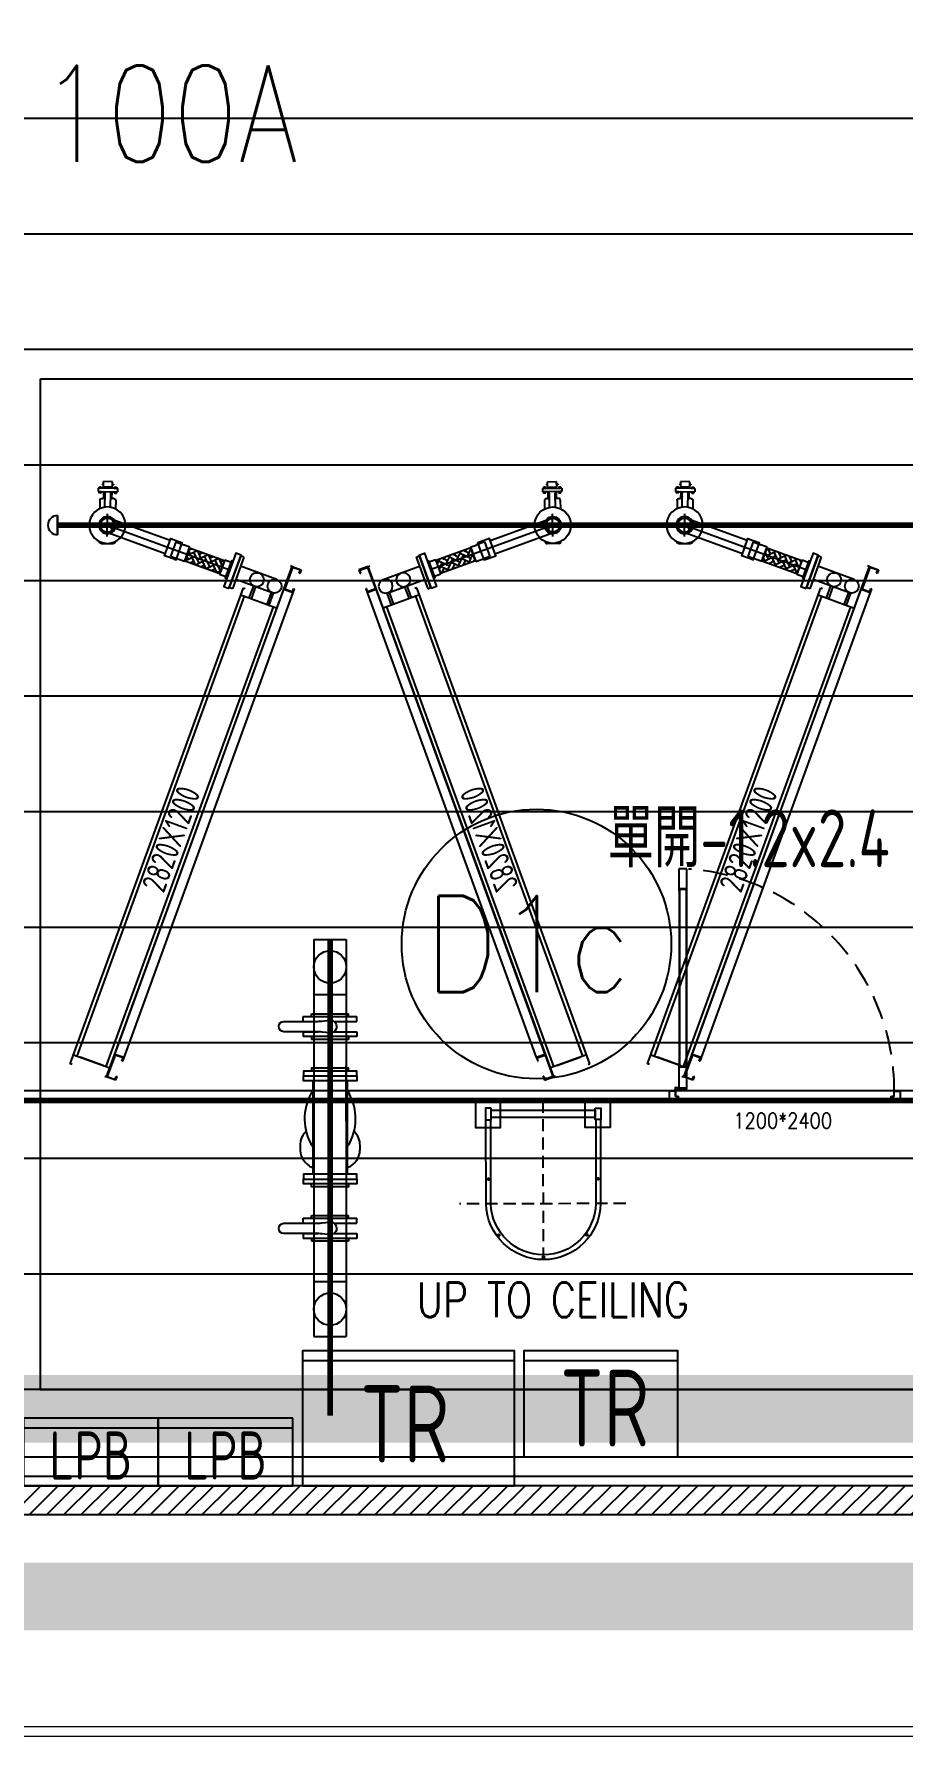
# Model space of a CAD drawing. Extents: x -18489 to 195597, y -1599 to 112111.
# Drawn here: x 20376 to 20827, y 1737 to 2624 of the extents above; entities that cross this region are included whole.
import ezdxf
from ezdxf.enums import TextEntityAlignment as Align

# ---------------------------------------------------------------- set-up
doc = ezdxf.new("R2010")
doc.units = 0
doc.header["$LTSCALE"] = 100
for name, pattern in [('188K-SM-03-F10-ARCH-PA-Y2257103$0$18P6-SM-03-C40-ARCH-PA-Y2211058$0$DASHED', [19.05, 12.7, -6.35]), ('188K-SM-03-F10-ARCH-PA-Y2257103$0$AP5A-SM-03-F20-ARCH-PA-Y2230801+Y2230803$0$ALL-PA-TXT-Y2221201$0$DASHED', [19.05, 12.7, -6.35]), ('188K-SM-07-F10-MECH-CR PIPE-Y2257103$0$XFM1Q20-200k$0$CENTER', [2, 1.25, -0.25, 0.25, -0.25])]:
    doc.linetypes.add(name, pattern=pattern)
for name, color, linetype in [('188K-SM-03-F10-ARCH-PA-Y2257103$0$K-0-Door-TXT', 53, 'Continuous'), ('188K-SM-03-F10-ARCH-PA-Y2257103$0$K-0-TXT-高度', 53, 'Continuous'), ('188K-SM-03-F10-ARCH-PA-Y2257103$0$K-AREA', 53, 'Continuous'), ('188K-SM-03-F10-ARCH-PA-Y2257103$0$K-Door', 53, 'Continuous'), ('188K-SM-03-F10-ARCH-PA-Y2257103$0$K-P-LAD-420', 53, 'Continuous'), ('188K-SM-03-F10-ARCH-PA-Y2257103$0$K-P1S-4.2-單抗', 53, 'Continuous'), ('188K-SM-03-F10-ARCH-PA-Y2257103$0$K-TXT', 53, 'Continuous'), ('188K-SM-03-F10-ARCH-PA-Y2257103$0$K-岩棉 2hr 7.5-非抗', 53, 'Continuous'), ('188K-SM-03-F10-ELEC-EQ-Y2257103$0$X-F-L30-E-PPB-EQ-200K$0$E-LAY-EQPM', 150, 'Continuous'), ('188K-SM-03-F10-ELEC-EQ-Y2257103$0$X-F-L30-E-PPB-EQ-200K$0$E-LAY-TXT', 3, 'Continuous'), ('188K-SM-03-F10-ELEC-EQ-Y2257103$0$X-F-L30-E-PPB-EQ-200K$0$E-XTR-PNL', 150, 'Continuous'), ('188K-SM-07-F10-MECH-CR PIPE-Y2257103$0$00_AC_CHS_12℃', 4, 'Continuous'), ('188K-SM-07-F10-MECH-CR PIPE-Y2257103$0$00_AC_CHS_20℃', 3, 'Continuous'), ('188K-SM-07-F10-MECH-CR PIPE-Y2257103$0$00_DCC', 7, 'Continuous'), ('188K-SM-07-F10-MECH-CR PIPE-Y2257103$0$00_閥站分組', 1, 'Continuous'), ('188K-SM-07-F10-MECH-CR PIPE-Y2257103$0$XFM1Q20-200k$0$U-PCW-V', 2, 'Continuous'), ('X-S-FAB-L10$0$0-DIM-TXT', 8, 'Continuous'), ('X-S-FAB-L10$0$HR', 8, 'Continuous'), ('X-S-FAB-L10$0$PEN4', 8, 'Continuous'), ('X-S-FAB-L10$0$WALL_188K_IN', 8, 'Continuous')]:
    doc.layers.add(name, color=color, linetype=linetype)
doc.styles.add('188K-SM-03-F10-ARCH-PA-Y2257103$0$18P2-XFDP10$0$AA-TXT', font='simplex.shx', dxfattribs={"width": 0.8, "bigfont": 'chineset.shx'})
doc.styles.add('188K-SM-03-F10-ARCH-PA-Y2257103$0$AA-TXT', font='isocp.shx', dxfattribs={"width": 0.8, "bigfont": 'chineset.shx'})
doc.styles.add('188K-SM-03-F10-ARCH-PA-Y2257103$0$AP5A-SM-03-F20-ARCH-PA-Y2230801+Y2230803$0$ALL-PA-TXT-Y2221201$0$Standard', font='txt.shx', dxfattribs={"bigfont": 'chineset.shx'})
doc.styles.add('188K-SM-03-F10-ARCH-PA-Y2257103$0$Standard', font='txt.shx', dxfattribs={"bigfont": 'chineset.shx'})
doc.styles.add('188K-SM-03-F10-ELEC-EQ-Y2257103$0$X-F-L30-E-PPB-EQ-200K$0$aa-txt', font='isocp.shx', dxfattribs={"width": 0.8, "bigfont": 'china.shx'})
doc.styles.add('188K-SM-07-F10-MECH-CR PIPE-Y2257103$0$XFM1Q20-200k$0$12P7-XCM2P10$0$AA-TXT', font='simplex.shx', dxfattribs={"bigfont": 'china.shx'})
doc.styles.add('188K-SM-07-F10-MECH-CR PIPE-Y2257103$0$XFM1Q20-200k$0$aa-txt', font='isocp.shx', dxfattribs={"bigfont": 'chineset.shx'})
doc.styles.add('X-S-FAB-L10$0$CHINA', font='simplex.shx', dxfattribs={"width": 0.75, "bigfont": 'chineset.shx'})
doc.styles.add('X-S-FAB-L10$0$Standard', font='', dxfattribs={"width": 0.8})
doc.styles.add('X-S-FAB-L10$0$TG_NOTE_TEXT', font='simplex.shx', dxfattribs={"width": 0.75, "bigfont": 'chineset.shx'})
doc.styles.get('X-S-FAB-L10$0$Standard').set_extended_font_data('Microsoft JhengHei')

# ---------------------------------------------------------------- blocks, each defined once
blk = doc.blocks.new('X-S-FAB-L10')
at = {"layer": 'X-S-FAB-L10$0$PEN4'}
h = blk.add_hatch(dxfattribs=at)
h.set_pattern_fill('LINE', color=256, scale=480)
h.set_pattern_definition([(0, (0, 0), (0, 60), [])])
h.paths.add_polyline_path([(16745, -35), (15995, -35), (15995, 35), (15925, 35), (15925, -35), (15155, -35), (15155, 35), (15085, 35), (15085, -35), (15155, -35), (15155, -250), (13920, -250), (19914.055, 6000), (21180, 7320), (21180, 5520), (23465, 5520), (23485, 3587.5), (24315, 3587.5), (24315, 1870), (17075, 1870), (17075, 2060), (16745, 2060), (16745, -21.034)])
at = {"layer": 'X-S-FAB-L10$0$WALL_188K_IN'}
h = blk.add_hatch(dxfattribs=at)
h.set_pattern_fill('LINE', color=256, scale=2, angle=45)
h.set_pattern_definition([(45, (24216.6165, 1855), (-4.490128, 4.490128), [])])
h.paths.add_polyline_path([(17075, 1855), (24315, 1855), (24315, 1870), (17075, 1870)])
at = {"layer": 'DefPoints'}
blk.add_lwpolyline([(16745, -35), (15995, -35), (15995, 35), (15925, 35), (15925, -35), (15155, -35), (15155, 35), (15085, 35), (15085, -35), (15155, -35), (15155, -250), (13920, -250), (19914.055, 6000), (21180, 7320), (21180, 5520), (23465, 5520), (23485, 3587.5), (24315, 3587.5), (24315, 1870), (17075, 1870), (17075, 2060), (16745, 2060), (16745, -21.034)], close=True, dxfattribs=at)
at = {"layer": 'X-S-FAB-L10$0$HR', "lineweight": 0}
for p, q in [((17215, 1745), (20975, 1745)), ((17220, 1740), (20975, 1740))]:
    blk.add_line(p, q, dxfattribs=at)
at = {"layer": 'X-S-FAB-L10$0$WALL_188K_IN'}
blk.add_lwpolyline([(17075, 1855), (24315, 1855), (24315, 1870), (17075, 1870)], close=True, dxfattribs=at)
at = {"style": 'X-S-FAB-L10$0$TG_NOTE_TEXT', "width": 0.5, "flags": 1}
for p in [(7463.301, 9020), (18268.251, 8649), (11197.77, 4800.167), (16485.801, 4800.167), (25420.27, 2635), (13360, 320.001, 0), (7463.301, -33.333)]:
    blk.add_attdef('WH', text='', height=20, dxfattribs=at).set_placement(p, align=Align.BOTTOM_LEFT)
at = {"width": 0.5}
for style, p in [('X-S-FAB-L10$0$TG_NOTE_TEXT', (7585, 9020)), ('X-S-FAB-L10$0$TG_NOTE_TEXT', (18389.95, 8649)), ('X-S-FAB-L10$0$TG_NOTE_TEXT', (11117.5, 4813.5)), ('X-S-FAB-L10$0$TG_NOTE_TEXT', (16607.5, 4813.5)), ('X-S-FAB-L10$0$TG_NOTE_TEXT', (25350, 2635)), ('X-S-FAB-L10$0$Standard', (13129.375, 325.001, 0)), ('X-S-FAB-L10$0$TG_NOTE_TEXT', (7585, -20))]:
    blk.add_attdef('DESC', text='', height=10, dxfattribs=dict(at, style=style)).set_placement(p, align=Align.BOTTOM_LEFT)
for tag, style, p in [('TYPE', 'X-S-FAB-L10$0$TG_NOTE_TEXT', (7619.286, 9020)), ('NO', 'X-S-FAB-L10$0$TG_NOTE_TEXT', (7650.095, 9020)), ('TYPE', 'X-S-FAB-L10$0$TG_NOTE_TEXT', (18424.236, 8649)), ('NO', 'X-S-FAB-L10$0$TG_NOTE_TEXT', (18455.045, 8649)), ('NO', 'X-S-FAB-L10$0$TG_NOTE_TEXT', (11088.595, 4813.5)), ('TYPE', 'X-S-FAB-L10$0$TG_NOTE_TEXT', (11151.786, 4813.5)), ('TYPE', 'X-S-FAB-L10$0$TG_NOTE_TEXT', (16641.786, 4813.5)), ('NO', 'X-S-FAB-L10$0$TG_NOTE_TEXT', (16672.595, 4813.5)), ('NO', 'X-S-FAB-L10$0$TG_NOTE_TEXT', (25313, 2635)), ('TYPE', 'X-S-FAB-L10$0$TG_NOTE_TEXT', (25350, 2635)), ('NO', 'X-S-FAB-L10$0$Standard', (13100, 320.001, 0)), ('TYPE', 'X-S-FAB-L10$0$Standard', (13129.375, 320.001, 0)), ('TYPE', 'X-S-FAB-L10$0$TG_NOTE_TEXT', (7619.286, -20)), ('NO', 'X-S-FAB-L10$0$TG_NOTE_TEXT', (7650.095, -20))]:
    blk.add_attdef(tag, text='', height=10, dxfattribs=dict(at, style=style)).set_placement(p, align=Align.BOTTOM_RIGHT)
at = {"style": 'X-S-FAB-L10$0$TG_NOTE_TEXT', "width": 0.5, "flags": 1}
for rotation, p in [(180, (43, 7480)), (180, (943, 7480)), (90, (24310, 3717.77)), (270, (17080, 1711.699))]:
    blk.add_attdef('WH', text='', height=20, rotation=rotation, dxfattribs=at).set_placement(p, align=Align.BOTTOM_LEFT)
at = {"width": 0.5}
for rotation, style, p in [(180, 'X-S-FAB-L10$0$Standard', (317.625, 7480)), (180, 'X-S-FAB-L10$0$Standard', (1217.625, 7480)), (90, 'X-S-FAB-L10$0$TG_NOTE_TEXT', (24310, 3647.5)), (270, 'X-S-FAB-L10$0$TG_NOTE_TEXT', (17080, 1605))]:
    blk.add_attdef('DESC', text='', height=10, rotation=rotation, dxfattribs=dict(at, style=style)).set_placement(p, align=Align.BOTTOM_LEFT)
for tag, rotation, style, p in [('TYPE', 180, 'X-S-FAB-L10$0$Standard', (317.625, 7480)), ('NO', 180, 'X-S-FAB-L10$0$Standard', (347, 7480)), ('TYPE', 180, 'X-S-FAB-L10$0$Standard', (1217.625, 7480)), ('NO', 180, 'X-S-FAB-L10$0$Standard', (1247, 7480)), ('TYPE', 90, 'X-S-FAB-L10$0$TG_NOTE_TEXT', (24310, 3647.5)), ('NO', 90, 'X-S-FAB-L10$0$TG_NOTE_TEXT', (24310, 3610.5)), ('TYPE', 270, 'X-S-FAB-L10$0$TG_NOTE_TEXT', (17080, 1605)), ('NO', 270, 'X-S-FAB-L10$0$TG_NOTE_TEXT', (17080, 1573))]:
    blk.add_attdef(tag, text='', height=10, rotation=rotation, dxfattribs=dict(at, style=style)).set_placement(p, align=Align.BOTTOM_RIGHT)
at = {"layer": 'X-S-FAB-L10$0$0-DIM-TXT', "style": 'X-S-FAB-L10$0$CHINA', "width": 0.75}
for p in [(667.414, 7855.1, -2689.4), (22627.353, 6728.814), (25644.722, 6728.814), (24778.787, 5569.051), (1118.252, 4980), (417.801, 4594.623), (23874.84, 4355), (22927.43, 4330.122), (23749.869, 3901.367), (417.801, 3765.236), (1118.252, 3730), (417.801, 3115.79), (536.882, 2227.832), (16908.994, 1782.652), (888.445, 880.466), (16977.43, 750), (18878.841, 750), (25641.221, 553.233), (21364.03, 526.894)]:
    blk.add_attdef('HIG', text='', height=80, dxfattribs=at).set_placement(p, align=Align.MIDDLE_LEFT)
blk = doc.blocks.new('188K-SM-03-F10-ELEC-EQ-Y2257103')
at = {"layer": '188K-SM-03-F10-ELEC-EQ-Y2257103$0$X-F-L30-E-PPB-EQ-200K$0$E-LAY-EQPM'}
blk.add_line((20160, 1900), (20510, 1900), dxfattribs=at)
for points in [[(20440, 1905), (20370, 1905), (20370, 1870), (20440, 1870)], [(20510, 1905), (20440, 1905), (20440, 1870), (20510, 1870)]]:
    blk.add_lwpolyline(points, close=True, dxfattribs=at)
at = {"layer": '188K-SM-03-F10-ELEC-EQ-Y2257103$0$X-F-L30-E-PPB-EQ-200K$0$E-XTR-PNL'}
for p, q in [((20515, 1935), (20625, 1935)), ((20630, 1935), (20710, 1935))]:
    blk.add_line(p, q, dxfattribs=at)
for points in [[(20515, 1870), (20625, 1870), (20625, 1940), (20515, 1940)], [(20630, 1885), (20710, 1885), (20710, 1940), (20630, 1940)]]:
    blk.add_lwpolyline(points, close=True, dxfattribs=at)
at = {"layer": '188K-SM-03-F10-ELEC-EQ-Y2257103$0$X-F-L30-E-PPB-EQ-200K$0$E-LAY-TXT', "style": '188K-SM-03-F10-ELEC-EQ-Y2257103$0$X-F-L30-E-PPB-EQ-200K$0$aa-txt', "width": 0.8}
for p in [(20405, 1885.67), (20475, 1885.67)]:
    blk.add_text('LPB', height=25, dxfattribs=at).set_placement(p, align=Align.MIDDLE_CENTER)
at = {"layer": '188K-SM-03-F10-ELEC-EQ-Y2257103$0$X-F-L30-E-PPB-EQ-200K$0$E-XTR-PNL', "style": '188K-SM-03-F10-ELEC-EQ-Y2257103$0$X-F-L30-E-PPB-EQ-200K$0$aa-txt', "width": 0.8}
for p in [(20671.94, 1910.34), (20568.06, 1902.08)]:
    blk.add_text('TR', height=40, dxfattribs=at).set_placement(p, align=Align.MIDDLE_CENTER)
blk = doc.blocks.new('188K-SM-07-F10-MECH-CR PIPE-Y2257103$0$XFM1P20-200k$0$005')
at = {"layer": '188K-SM-07-F10-MECH-CR PIPE-Y2257103$0$00_DCC'}
h = blk.add_hatch(dxfattribs=at)
h.set_pattern_fill('AR-HBONE', color=60, scale=0.430893, angle=360, style=0)
h.set_pattern_definition([(135, (-2258.2576, -4619.8331), (-8e-16, 2.4374981), [5.1707143, -1.7235714]), (45, (-2259.4764, -4618.6144), (-8e-16, 2.4374981), [5.1707143, -1.7235714])])
h.paths.add_polyline_path([(21.88125, -3.01625), (21.88125, 3.01625), (5.88125, 3.01625), (5.88125, -3.01625)])
edge = h.paths.add_edge_path(flags=17)
edge.add_line((21.88125, 3.01625), (21.88125, -3.01625))
at = {"layer": '188K-SM-07-F10-MECH-CR PIPE-Y2257103$0$00_DCC', "color": 60}
for p, q in [((5.88125, 3.31625), (3, 3.31625)), ((5.88125, 3.31625), (5.88125, -3.31625)), ((21.88125, 3.01625), (5.88125, 3.01625)), ((5.88125, 3.01625), (5.88125, -3.01625)), ((21.88125, 3.31625), (24.7625, 3.31625)), ((21.88125, 3.31625), (21.88125, -3.31625)), ((21.88125, 3.01625), (21.88125, -3.01625)), ((21.88125, -3.01625), (21.88125, 3.01625)), ((28.2625, 3.31625), (24.7625, 3.31625)), ((28.2625, 3.31625), (28.2625, -3.31625)), ((5.88125, -3.31625), (3, -3.31625)), ((21.88125, -3.01625), (5.88125, -3.01625)), ((21.88125, -3.31625), (28.2625, -3.31625)), ((28.2625, -3.31625), (25.38125, -3.31625))]:
    blk.add_line(p, q, dxfattribs=at)
for points in [[(0, -7.6), (0, 7.6), (2.38125, 7.6), (2.38125, -7.6), (0, -7.6)], [(2.38125, 3.8975), (3, 3.8975), (3, -3.8975), (2.38125, -3.8975)]]:
    blk.add_lwpolyline(points, dxfattribs=at)
blk = doc.blocks.new('188K-SM-07-F10-MECH-CR PIPE-Y2257103$0$DCC_配管')
at = {"layer": '188K-SM-07-F10-MECH-CR PIPE-Y2257103$0$00_DCC', "color": 60}
for p, q in [((-71.24, 26.73, 0), (-62.06, 19.48, 0)), ((-63.02, 27.7, 0), (-70.28, 18.51, 0)), ((-64.6, 32.32, 0), (-64.61, 32.32, 0)), ((-63.2, 32.48, 0), (-58.33, 28.64, 0)), ((-58.16, 27.23, 0), (-58.16, 27.23, 0)), ((-77.84, 15.55, 0), (-75.14, 18.98, 0)), ((-36.38, 8.77), (-67.65, 19.59, 0)), ((-66.65, 23.11, 0), (-3.17, 1.1)), ((-33.99, 15.66), (-65.45, 26.55, 0)), ((-80.7, 9.11, 0), (-82.52, 6.8, 0)), ((-82.43, 11.23, 0), (-81.37, 12.58, 0)), ((-74.54, 5, 0), (-82.43, 11.23, 0)), ((-82.36, 10.51, 0), (-82.1, 10.83, 0)), ((-81.66, 9.81, 0), (-82.32, 10.34, 0)), ((-82.14, 10.34, 0), (-81.89, 10.66, 0)), ((-81.7, 9.99, 0), (-81.45, 10.31, 0)), ((-81.48, 9.82, 0), (-81.23, 10.13, 0)), ((-81.37, 12.58, 0), (-73.47, 6.34, 0)), ((-80.65, 12.67, 0), (-80.9, 12.35, 0)), ((-77, 6.19, 0), (-80.7, 9.11, 0)), ((-80.43, 12.5, 0), (-80.68, 12.18, 0)), ((-79.81, 12.15, 0), (-80.47, 12.67, 0)), ((-79.99, 12.15, 0), (-80.24, 11.83, 0)), ((-79.77, 11.98, 0), (-80.02, 11.66, 0)), ((-76.96, 13.5, 0), (-79.06, 10.84, 0)), ((-73.6, 16.72, 0), (-78, 11.14, 0)), ((-77.68, 14.15, 0), (-77.2, 13.77, 0)), ((-73.6, 10.85, 0), (-75.7, 8.18, 0)), ((-71.25, 14.87, 0), (-75.63, 9.32, 0)), ((-72.8, 10.3, 0), (-73.28, 10.68, 0)), ((-71.4, 10.47, 0), (-68.69, 13.89, 0)), ((-78.82, 3.89, 0), (-82.52, 6.8, 0)), ((-82.19, 8.1, 0), (-81.89, 8.5, 0)), ((-81.76, 7.76, 0), (-82.19, 8.1, 0)), ((-81.45, 8.15, 0), (-81.89, 8.5, 0)), ((-79.35, 8.8, 0), (-79.72, 8.34, 0)), ((-77, 6.19, 0), (-78.82, 3.89, 0)), ((-78.07, 4.85, 0), (-77.63, 4.5, 0)), ((-77.61, 7.43, 0), (-77.98, 6.96, 0)), ((-77.76, 5.24, 0), (-77.32, 4.89, 0)), ((-77.63, 4.5, 0), (-77.32, 4.89, 0)), ((-76.13, 5.6, 0), (-75.88, 5.92, 0)), ((-76.09, 5.42, 0), (-75.43, 4.9, 0)), ((-75.91, 5.42, 0), (-75.66, 5.74, 0)), ((-75.47, 5.08, 0), (-75.22, 5.4, 0)), ((-75.25, 4.9, 0), (-75, 5.22, 0)), ((-74.43, 7.76, 0), (-74.68, 7.44, 0)), ((-74.54, 5, 0), (-73.47, 6.34, 0)), ((-74.21, 7.58, 0), (-74.46, 7.26, 0)), ((-74.25, 7.76, 0), (-73.59, 7.24, 0)), ((-73.77, 7.24, 0), (-74.02, 6.92, 0)), ((-73.55, 7.06, 0), (-73.8, 6.74, 0)), ((1.2, 3.45), (-1.2, -3.45))]:
    blk.add_line(p, q, dxfattribs=at)
at = {"layer": '188K-SM-07-F10-MECH-CR PIPE-Y2257103$0$00_DCC', "color": 60, "elevation": 0}
for points in [[(-27.62, 14.58), (-33.64, 16.67), (-36.73, 7.76), (-30.71, 5.67)], [(-28.33, 14.83), (-27.62, 14.58), (-30.71, 5.67), (-31.42, 5.91)]]:
    blk.add_lwpolyline(points, dxfattribs=at)
at = {"layer": '188K-SM-07-F10-MECH-CR PIPE-Y2257103$0$00_DCC', "color": 60}
for centre, radius in [((-66.65, 23.1, 0), 9.44), ((-66.65, 23.11, 0), 4.44), ((-66.65, 23.11, 0), 3.65)]:
    blk.add_circle(centre, radius, dxfattribs=at)
for centre, radius, start, end in [((-65.31, 24.87, 0), 2.22, 232.78899, 50.63033), ((-63.82, 31.7, 0), 1, 51.70966, 141.70966), ((-58.95, 27.85, 0), 1, 321.70966, 51.70966), ((-82.23, 10.45, 0), 0.143, 154.39004, 309.02928), ((-82.23, 10.89, 0), 0.143, 334.39004, 51.70966), ((-81.73, 10.39, 0), 0.406, 188.10684, 275.31248), ((-82.01, 10.72, 0), 0.143, 334.39004, 129.02928), ((-81.85, 10.25, 0), 0.406, 8.10684, 95.31248), ((-81.57, 9.93, 0), 0.143, 154.39004, 309.02928), ((-81.36, 10.2, 0), 0.143, 334.39004, 129.02928), ((-81.14, 10.02, 0), 0.143, 51.70966, 129.02928), ((-80.99, 12.46, 0), 0.143, 231.70966, 309.02928), ((-80.77, 12.29, 0), 0.143, 154.39004, 309.02928), ((-80.28, 12.23, 0), 0.406, 188.10684, 275.31248), ((-80.56, 12.56, 0), 0.143, 334.39004, 129.02928), ((-80.39, 12.09, 0), 0.406, 8.10684, 95.31248), ((-80.11, 11.77, 0), 0.143, 154.39004, 309.02928), ((-79.89, 11.59, 0), 0.143, 154.39004, 231.70966), ((-79.9, 12.04, 0), 0.143, 334.39004, 129.02928), ((-78.76, 11.79, 0), 1, 231.70966, 321.70966), ((-77.06, 14.93, 0), 1, 141.70966, 231.70966), ((-77.82, 12.98, 0), 1, 321.70966, 51.70966), ((-74.84, 8.7, 0), 1, 141.70966, 231.70966), ((-73.9, 9.89, 0), 1, 51.70966, 141.70966), ((-72.18, 11.09, 0), 1, 231.70966, 321.70966), ((-76, 5.54, 0), 0.143, 154.39004, 309.02928), ((-76.01, 5.98, 0), 0.143, 334.39004, 51.70966), ((-75.51, 5.48, 0), 0.406, 188.10684, 275.31248), ((-75.79, 5.8, 0), 0.143, 334.39004, 129.02928), ((-75.62, 5.34, 0), 0.406, 8.10684, 95.31248), ((-75.35, 5.01, 0), 0.143, 154.39004, 309.02928), ((-75.13, 5.28, 0), 0.143, 334.39004, 129.02928), ((-74.91, 5.11, 0), 0.143, 51.70966, 129.02928), ((-74.77, 7.55, 0), 0.143, 231.70966, 309.02928), ((-74.55, 7.38, 0), 0.143, 154.39004, 309.02928), ((-74.06, 7.32, 0), 0.406, 188.10684, 275.31248), ((-74.34, 7.65, 0), 0.143, 334.39004, 129.02928), ((-74.17, 7.18, 0), 0.406, 8.10684, 95.31248), ((-73.89, 6.86, 0), 0.143, 154.39004, 309.02928), ((-73.67, 6.68, 0), 0.143, 154.39004, 231.70966), ((-73.68, 7.12, 0), 0.143, 334.39004, 129.02928)]:
    blk.add_arc(centre, radius, start, end, dxfattribs=at)
at = {"layer": '188K-SM-07-F10-MECH-CR PIPE-Y2257103$0$00_DCC', "color": 60, "xscale": 1.210111893907765, "yscale": 1.210111893907765, "zscale": 1.210111893907765, "rotation": 160.8548292855056}
blk.add_blockref('188K-SM-07-F10-MECH-CR PIPE-Y2257103$0$XFM1P20-200k$0$005', (0, 0), dxfattribs=at)
blk = doc.blocks.new('188K-SM-07-F10-MECH-CR PIPE-Y2257103$0$DCC-1_2.82x1.2')
at = {"layer": '188K-SM-07-F10-MECH-CR PIPE-Y2257103$0$00_DCC', "color": 24}
for p, q in [((278.05, 32.11), (260.55, 32.11)), ((260.55, 30.31), (260.55, 32.11)), ((278.05, 30.31), (260.55, 30.31)), ((265.65, 10.21), (265.65, 30.31)), ((272.95, 10.21), (272.95, 30.31)), ((278.05, 30.31), (278.05, 32.11)), ((0, 25.01), (263, 25.11)), ((0, 24.01), (0, 25.01)), ((5, 25.01), (5, 5.01)), ((5, 25.01), (5, 5.01)), ((5, 23.01), (259, 23.11)), ((5, 8.61), (5, 21.41)), ((259, 25.11), (259, 5.11)), ((265.65, 20.61), (259, 20.61)), ((265.65, 19.41), (259, 19.41)), ((263, 25.11), (263, 24.11)), ((265.65, 10.81), (259, 10.81)), ((265.65, 9.61), (259, 9.61)), ((0, 6.01), (0, 5.01)), ((0, 5.01), (282, 5.11)), ((5, 7.01), (259, 7.11)), ((282, 5.11), (282, 6.11))]:
    blk.add_line(p, q, dxfattribs=at)
at = {"layer": '188K-SM-07-F10-MECH-CR PIPE-Y2257103$0$00_DCC'}
for p, q in [((0, 0), (0, 5)), ((0, 5), (12.5, 5)), ((2, 0), (0, 0)), ((12.18, 4.68), (0.32, 4.68)), ((0.32, 4.68), (0.32, 0.32)), ((0.32, 0.32), (2, 0.32)), ((2, 0.32), (2, 0)), ((10.5, 0), (10.5, 0.32)), ((10.5, 0.32), (12.18, 0.32)), ((12.5, 0), (10.5, 0)), ((12.18, 0.32), (12.18, 4.68)), ((12.5, 5), (12.5, 0)), ((12.5, -0.05), (12.5, 4.95)), ((269.5, 5.11), (269.5, 0.11)), ((269.5, 0.11), (269.5, 5.11)), ((269.5, 5.11), (282, 5.11)), ((271.5, 0.11), (269.5, 0.11)), ((281.68, 4.79), (269.82, 4.79)), ((269.82, 4.79), (269.82, 0.43)), ((269.82, 0.43), (271.5, 0.43)), ((271.5, 0.43), (271.5, 0.11)), ((280, 0.11), (280, 0.43)), ((280, 0.43), (281.68, 0.43)), ((282, 0.11), (280, 0.11)), ((281.68, 0.43), (281.68, 4.79)), ((282, 5.11), (282, 0.11))]:
    blk.add_line(p, q, dxfattribs=at)
at = {"layer": '188K-SM-07-F10-MECH-CR PIPE-Y2257103$0$00_DCC', "color": 3}
for p, q in [((12.5, 4.95), (269.5, 5.11)), ((269.5, 0.11), (12.5, -0.05))]:
    blk.add_line(p, q, dxfattribs=at)
at = {"layer": '188K-SM-07-F10-MECH-CR PIPE-Y2257103$0$00_DCC'}
blk.add_lwpolyline([(2, -0.16), (2, 0)], dxfattribs=at)
at = {"layer": '188K-SM-07-F10-MECH-CR PIPE-Y2257103$0$00_DCC', "color": 24}
for centre in [(269.3, 20.01), (269.3, 10.21)]:
    blk.add_circle(centre, 3.65, dxfattribs=at)
at = {"layer": '188K-SM-07-F10-MECH-CR PIPE-Y2257103$0$00_DCC', "xscale": -1, "rotation": 70.85482928510034}
blk.add_blockref('188K-SM-07-F10-MECH-CR PIPE-Y2257103$0$DCC_配管', (269.3, 32.11), dxfattribs=at)
at = {"layer": '188K-SM-07-F10-MECH-CR PIPE-Y2257103$0$00_DCC', "color": 24, "style": '188K-SM-07-F10-MECH-CR PIPE-Y2257103$0$XFM1Q20-200k$0$aa-txt', "width": 0.8}
blk.add_text('2820X1200', height=12.5, rotation=360, dxfattribs=at).set_placement((127.55, 15.83), align=Align.MIDDLE)
blk = doc.blocks.new('188K-SM-07-F10-MECH-CR PIPE-Y2257103$0$XFM1Q20-200k$0$BV-150V-T1')
at = {"color": 0, "linetype": 'ByBlock'}
for p, q in [((-5.24, 9.6), (-6.67, 9.6)), ((-6.67, -9.6), (-6.67, 9.6)), ((-2.7, 13.97), (-5.24, 13.97)), ((-5.24, -13.97), (-5.24, 13.97)), ((2.7, 13.97), (5.24, 13.97)), ((5.24, 13.97), (5.24, -13.97)), ((5.24, 9.6), (6.67, 9.6)), ((6.67, 9.6), (6.67, -9.6)), ((2.7, -8.41), (-2.7, -8.41)), ((-5.24, -9.6), (-6.67, -9.6)), ((-2.7, -13.97), (-5.24, -13.97)), ((2.7, -13.97), (5.24, -13.97)), ((5.24, -9.6), (6.67, -9.6))]:
    blk.add_line(p, q, dxfattribs=at)
blk.add_lwpolyline([(-2.67, 7.5), (-2.67, 24.03, -1), (2.67, 24.03), (2.67, 7.68, 0.028765), (2.87, 4.24), (3.32, 0.29, -1.044614), (-3.34, 0), (-2.87, 4.06, 0.028765)], format="xyb", close=True, dxfattribs=at)
for points in [[(-2.7, 13.97), (-2.7, 6.15)], [(2.7, 13.97), (2.7, 6.33)], [(-2.7, -1.96), (-2.7, -13.97)], [(2.7, -1.96), (2.7, -13.97)]]:
    blk.add_lwpolyline(points, dxfattribs=at)
blk = doc.blocks.new('188K-SM-07-F10-MECH-CR PIPE-Y2257103$0$XFM1Q20-200k$0$YS-06-B')
at = {"layer": '188K-SM-07-F10-MECH-CR PIPE-Y2257103$0$XFM1Q20-200k$0$U-PCW-V', "color": 0}
for p, q in [((54.97, 8.89), (6.86, 8.89)), ((54.97, -8.89), (6.86, -8.89))]:
    blk.add_line(p, q, dxfattribs=at)
for points in [[(1.43, -9.6), (0, -9.6), (0, 9.6), (1.43, 9.6)], [(3.97, -13.85), (1.43, -13.85), (1.43, 13.85), (3.97, 13.85), (3.97, -13.85)], [(3.97, -13.85), (6.51, -13.85), (6.51, 13.85), (3.97, 13.85), (3.97, -13.85)], [(57.51, -13.85), (54.97, -13.85), (54.97, 13.85), (57.51, 13.85), (57.51, -13.85)], [(57.51, -13.85), (60.05, -13.85), (60.05, 13.85), (57.51, 13.85), (57.51, -13.85)], [(60.05, -9.6), (61.48, -9.6), (61.48, 9.6), (60.05, 9.6)]]:
    blk.add_lwpolyline(points, dxfattribs=at)
for points in [[(18.6, 15.46, 0.133256), (14.63, 14.38, 0.106756), (10.87, 10.93, 0.036777), (9.64, 8.89, 0.036777)], [(28.76, 12.49, 0.064337), (26.31, 14.38, 0.133256), (22.34, 15.46)], [(9.64, -8.89, 0.036777), (10.87, -10.93, 0.106756), (14.63, -14.38, 0.133256), (18.6, -15.46)], [(22.34, -15.46, 0.133256), (26.31, -14.38, 0.064337), (28.76, -12.49, 0.064337)]]:
    blk.add_lwpolyline(points, format="xyb", dxfattribs=at)
for centre, radius, start, end in [((20.47, 4.27), 11.34, 80.52454, 99.47546), ((29.03, 0), 12.06, 121.76927, 132.51728), ((35.18, -14.34), 27.59, 57.36976, 116.9234), ((20.47, -4.27), 11.34, 260.52454, 279.47546), ((29.03, 0), 12.06, 227.48272, 238.23073), ((35.18, 14.34), 27.59, 243.0766, 302.63024)]:
    blk.add_arc(centre, radius, start, end, dxfattribs=at)
blk = doc.blocks.new('188K-SM-07-F10-MECH-CR PIPE-Y2257103$0$DCC-閥站(入)')
at = {"layer": '188K-SM-07-F10-MECH-CR PIPE-Y2257103$0$00_DCC', "color": 4}
for p, q in [((-8.41, 206.26, 0), (-8.41, 0, 0)), ((-8.41, 206.26), (8.41, 206.26)), ((8.41, 206.26, 0), (8.41, 0, 0)), ((-8.41, 177.68), (8.41, 177.68)), ((8.41, 112.03, 0), (8.41, 140.61, 0)), ((-8.41, 28.58), (8.41, 28.58)), ((-8.41, 0), (8.41, 0))]:
    blk.add_line(p, q, dxfattribs=at)
at = {"layer": '188K-SM-07-F10-MECH-CR PIPE-Y2257103$0$00_DCC', "color": 4, "linetype": '188K-SM-07-F10-MECH-CR PIPE-Y2257103$0$XFM1Q20-200k$0$CENTER'}
blk.add_line((0, 0, 0), (0, 206.26, 0), dxfattribs=at)
at = {"layer": '188K-SM-07-F10-MECH-CR PIPE-Y2257103$0$00_DCC', "color": 4}
for centre in [(0, 191.97), (0, 14.29)]:
    blk.add_circle(centre, 8.41, dxfattribs=at)
at = {"layer": '188K-SM-07-F10-MECH-CR PIPE-Y2257103$0$00_DCC', "color": 4, "rotation": 90}
for name, p in [('188K-SM-07-F10-MECH-CR PIPE-Y2257103$0$XFM1Q20-200k$0$BV-150V-T1', (0, 161.01)), ('188K-SM-07-F10-MECH-CR PIPE-Y2257103$0$XFM1Q20-200k$0$YS-06-B', (0, 77.87)), ('188K-SM-07-F10-MECH-CR PIPE-Y2257103$0$XFM1Q20-200k$0$BV-150V-T1', (0, 56.2))]:
    blk.add_blockref(name, p, dxfattribs=at)
blk = doc.blocks.new('188K-SM-07-F10-MECH-CR PIPE-Y2257103$0$DCC-2_2.82x1.4')
at = {"layer": '188K-SM-07-F10-MECH-CR PIPE-Y2257103$0$00_DCC', "color": 4}
for p, q in [((278.05, 32.11), (260.55, 32.11)), ((260.55, 30.31), (260.55, 32.11)), ((278.05, 30.31), (260.55, 30.31)), ((265.65, 10.21), (265.65, 30.31)), ((272.95, 10.21), (272.95, 30.31)), ((278.05, 30.31), (278.05, 32.11)), ((0, 25.01), (263, 25.11)), ((0, 24.01), (0, 25.01)), ((5, 25.01), (5, 5.01)), ((5, 25.01), (5, 5.01)), ((5, 23.01), (259, 23.11)), ((5, 8.61), (5, 21.41)), ((259, 25.11), (259, 5.11)), ((265.65, 20.61), (259, 20.61)), ((265.65, 19.41), (259, 19.41)), ((263, 25.11), (263, 24.11)), ((265.65, 10.81), (259, 10.81)), ((265.65, 9.61), (259, 9.61)), ((0, 6.01), (0, 5.01)), ((5, 7.01), (259, 7.11))]:
    blk.add_line(p, q, dxfattribs=at)
at = {"layer": '188K-SM-07-F10-MECH-CR PIPE-Y2257103$0$00_DCC', "color": 24}
for p, q in [((0, 5.01), (282, 5.11)), ((282, 5.11), (282, 6.11))]:
    blk.add_line(p, q, dxfattribs=at)
at = {"layer": '188K-SM-07-F10-MECH-CR PIPE-Y2257103$0$00_DCC'}
for p, q in [((0, 0), (0, 5)), ((0, 5), (12.5, 5)), ((2, 0), (0, 0)), ((12.18, 4.68), (0.32, 4.68)), ((0.32, 4.68), (0.32, 0.32)), ((0.32, 0.32), (2, 0.32)), ((2, 0.32), (2, 0)), ((10.5, 0), (10.5, 0.32)), ((10.5, 0.32), (12.18, 0.32)), ((12.5, 0), (10.5, 0)), ((12.18, 0.32), (12.18, 4.68)), ((12.5, 5), (12.5, 0)), ((12.5, -0.05), (12.5, 4.95)), ((269.5, 5.11), (269.5, 0.11)), ((269.5, 0.11), (269.5, 5.11)), ((269.5, 5.11), (282, 5.11)), ((271.5, 0.11), (269.5, 0.11)), ((281.68, 4.79), (269.82, 4.79)), ((269.82, 4.79), (269.82, 0.43)), ((269.82, 0.43), (271.5, 0.43)), ((271.5, 0.43), (271.5, 0.11)), ((280, 0.11), (280, 0.43)), ((280, 0.43), (281.68, 0.43)), ((282, 0.11), (280, 0.11)), ((281.68, 0.43), (281.68, 4.79)), ((282, 5.11), (282, 0.11))]:
    blk.add_line(p, q, dxfattribs=at)
at = {"layer": '188K-SM-07-F10-MECH-CR PIPE-Y2257103$0$00_DCC', "color": 3}
for p, q in [((12.5, 4.95), (269.5, 5.11)), ((269.5, 0.11), (12.5, -0.05))]:
    blk.add_line(p, q, dxfattribs=at)
at = {"layer": '188K-SM-07-F10-MECH-CR PIPE-Y2257103$0$00_DCC'}
blk.add_lwpolyline([(2, -0.16), (2, 0)], dxfattribs=at)
at = {"layer": '188K-SM-07-F10-MECH-CR PIPE-Y2257103$0$00_DCC', "color": 4}
for centre in [(269.3, 20.01), (269.3, 10.21)]:
    blk.add_circle(centre, 3.65, dxfattribs=at)
at = {"layer": '188K-SM-07-F10-MECH-CR PIPE-Y2257103$0$00_DCC', "xscale": -1, "rotation": 70.85482928510031}
blk.add_blockref('188K-SM-07-F10-MECH-CR PIPE-Y2257103$0$DCC_配管', (269.3, 32.11), dxfattribs=at)
at = {"layer": '188K-SM-07-F10-MECH-CR PIPE-Y2257103$0$00_DCC', "color": 4, "style": '188K-SM-07-F10-MECH-CR PIPE-Y2257103$0$XFM1Q20-200k$0$aa-txt', "width": 0.8}
blk.add_text('2820X1400', height=12.5, rotation=360, dxfattribs=at).set_placement((127.55, 15.83), align=Align.MIDDLE)
blk = doc.blocks.new('188K-SM-07-F10-MECH-CR PIPE-Y2257103')
at = {"layer": '188K-SM-07-F10-MECH-CR PIPE-Y2257103$0$00_AC_CHS_12℃', "ltscale": 1000, "const_width": 3, "elevation": 0}
blk.add_lwpolyline([(20529.27, 2153.625), (20529.27, 1906.376)], dxfattribs=at)
at = {"layer": '188K-SM-07-F10-MECH-CR PIPE-Y2257103$0$00_AC_CHS_12℃', "ltscale": 1000, "const_width": 35}
blk.add_lwpolyline([(1863.885, 112.877), (12844.042, 112.877), (12844.042, -152.494), (15041.321, -152.494), (15041.321, 85.834), (16672.641, 85.834), (16672.641, 1909.873), (24026.171, 1909.873)], dxfattribs=at)
at = {"layer": '188K-SM-07-F10-MECH-CR PIPE-Y2257103$0$00_AC_CHS_20℃', "ltscale": 1000}
for p, q in [((20387.675, 2373.696, 0), (20387.675, 2363.696, 0)), ((20387.675, 2363.696, 0), (20387.675, 2373.696, 0))]:
    blk.add_line(p, q, dxfattribs=at)
at = {"layer": '188K-SM-07-F10-MECH-CR PIPE-Y2257103$0$00_AC_CHS_20℃', "ltscale": 1000, "const_width": 3, "elevation": 0}
blk.add_lwpolyline([(20387.675, 2368.696), (21262.222, 2368.696)], dxfattribs=at)
at = {"layer": '188K-SM-07-F10-MECH-CR PIPE-Y2257103$0$00_AC_CHS_20℃', "ltscale": 1000, "const_width": 35}
blk.add_lwpolyline([(1863.885, 63.55), (12780.714, 65.58), (12782.797, -201.709), (15093.572, -202.093), (15101.312, 29.205), (16720.194, 27.785), (16720.194, 1812.454), (24026.171, 1812.454)], dxfattribs=at)
at = {"layer": '188K-SM-07-F10-MECH-CR PIPE-Y2257103$0$00_AC_CHS_20℃', "ltscale": 1000}
blk.add_arc((20387.675, 2368.696, 0), 5, 90, 270, dxfattribs=at)
blk.add_arc((20387.675, 2368.696, 0), 5, 90, 270, dxfattribs=at)
at = {"layer": '188K-SM-07-F10-MECH-CR PIPE-Y2257103$0$00_閥站分組', "ltscale": 1000, "elevation": 0}
blk.add_lwpolyline([(20378.874, 2444.611), (21271.83, 2444.611), (21271.83, 1919.843), (20378.874, 1919.843)], close=True, dxfattribs=at)
at = {"layer": '188K-SM-07-F10-MECH-CR PIPE-Y2257103$0$00_DCC', "xscale": -1, "rotation": 290.021059431338}
for name, p in [('188K-SM-07-F10-MECH-CR PIPE-Y2257103$0$DCC-2_2.82x1.4', (20340.826, 2080.497)), ('188K-SM-07-F10-MECH-CR PIPE-Y2257103$0$DCC-1_2.82x1.2', (20640.714, 2080.497))]:
    blk.add_blockref(name, p, dxfattribs=at)
at = {"layer": '188K-SM-07-F10-MECH-CR PIPE-Y2257103$0$00_DCC', "rotation": 69.978940568662}
for p in [(20417.827, 2080.497), (20717.715, 2080.497)]:
    blk.add_blockref('188K-SM-07-F10-MECH-CR PIPE-Y2257103$0$DCC-1_2.82x1.2', p, dxfattribs=at)
at = {"layer": '188K-SM-07-F10-MECH-CR PIPE-Y2257103$0$00_DCC'}
blk.add_blockref('188K-SM-07-F10-MECH-CR PIPE-Y2257103$0$DCC-閥站(入)', (20529.27, 1947.369, 0), dxfattribs=at)
at = {"layer": '188K-SM-07-F10-MECH-CR PIPE-Y2257103$0$00_閥站分組', "style": '188K-SM-07-F10-MECH-CR PIPE-Y2257103$0$XFM1Q20-200k$0$12P7-XCM2P10$0$AA-TXT', "width": 0.8}
blk.add_text('100A', height=50, dxfattribs=at).set_placement((20378.832, 2582.322), align=Align.MIDDLE_LEFT)
blk = doc.blocks.new('188K-SM-03-F10-ARCH-PA-Y2257103$0$LAD-1')
at = {"linetype": '188K-SM-03-F10-ARCH-PA-Y2257103$0$18P6-SM-03-C40-ARCH-PA-Y2211058$0$DASHED', "ltscale": 0.005}
for points in [[(-77.44, -42.86), (-77.44, 43.55)], [(-106.5, 0), (-23.88, 0)]]:
    blk.add_lwpolyline(points, dxfattribs=at)
for points in [[(-33.8, -29.75), (-77.44, -29.75, -0.976777), (-77.44, 29.75), (-33.8, 29.75)], [(-33.8, -27.25), (-77.44, -27.25, -0.974646), (-77.44, 27.25), (-33.8, 27.25)]]:
    blk.add_lwpolyline(points, format="xyb")
for points in [[(-23.8, 22.22), (-23.8, 35.22), (-37.8, 35.22), (-37.8, 22.22)], [(-27.8, 27), (-27.8, 30), (-33.8, 30), (-33.8, 27)], [(-28.9, 27), (-28.9, -27), (-32.7, -27), (-32.7, 27)], [(-23.88, -21.82), (-23.88, -34.82), (-37.88, -34.82), (-37.88, -21.82)], [(-27.8, -27), (-27.8, -30), (-33.8, -30), (-33.8, -27)]]:
    blk.add_lwpolyline(points, close=True)
for centre in [(-64.62, 28.5), (-93.7, 23.23), (-105.25, 0), (-93.7, -22.54), (-64.62, -28.5)]:
    blk.add_circle(centre, 0.5)
blk = doc.blocks.new('188K-SM-03-F10-ARCH-PA-Y2257103$0$單開庫板門-1200x2400)圓型拉環鎖+輔助鎖)')
at = {"ltscale": 0.1}
for p, q in [((26008.65, -11403.59), (26004.47, -11403.59)), ((26004.47, -11403.59), (26004.47, -11414.12)), ((26008.65, -11414.12), (26008.65, -11403.59)), ((26004.47, -11414.12), (26008.65, -11414.12)), ((26004.54, -11414.05), (26004.54, -11415.33)), ((26004.54, -11415.35), (26004.62, -11415.47)), ((26008.55, -11414.02), (26004.57, -11414.02)), ((26004.64, -11414.34), (26004.64, -11414.18)), ((26004.64, -11415.25), (26004.64, -11414.51)), ((26004.67, -11414.15), (26006.53, -11414.15)), ((26005.13, -11414.37), (26004.67, -11414.37)), ((26004.67, -11414.48), (26005.13, -11414.48)), ((26004.68, -11506.01), (26004.68, -11414.48)), ((26004.68, -11414.48), (26004.74, -11414.48)), ((26004.68, -11415.45), (26004.68, -11415.29)), ((26004.74, -11414.48), (26004.74, -11506.01)), ((26005.16, -11414.45), (26005.16, -11414.41)), ((26006.53, -11414.15), (26006.56, -11414.11)), ((26006.56, -11414.11), (26006.59, -11414.15)), ((26006.59, -11414.15), (26008.45, -11414.15)), ((26007.96, -11414.41), (26007.96, -11414.45)), ((26008.45, -11414.37), (26007.99, -11414.37)), ((26007.99, -11414.48), (26008.45, -11414.48)), ((26008.38, -11506.01), (26008.38, -11414.48)), ((26008.38, -11414.48), (26008.44, -11414.48)), ((26008.44, -11414.48), (26008.44, -11506.01)), ((26008.44, -11415.29), (26008.44, -11415.45)), ((26008.48, -11414.18), (26008.48, -11414.34)), ((26008.48, -11414.51), (26008.48, -11415.25)), ((26008.49, -11415.47), (26008.58, -11415.35)), ((26008.58, -11415.33), (26008.58, -11414.05)), ((26008.65, -11506.37), (26004.47, -11506.37)), ((26004.47, -11506.37), (26004.47, -11518)), ((26004.74, -11506.01), (26004.68, -11506.01)), ((26008.44, -11506.01), (26008.38, -11506.01)), ((26008.65, -11518), (26008.65, -11506.37)), ((25999.48, -11519.65), (25999.48, -11523.21)), ((26002.45, -11519.13), (26000, -11519.13)), ((26002.87, -11518.51), (26002.61, -11518.51)), ((26002.61, -11518.51), (26002.61, -11521.02)), ((26002.61, -11521.85), (26002.61, -11519.29)), ((26002.87, -11521.02), (26002.87, -11518.51)), ((26008.33, -11517.48), (26003.64, -11517.48)), ((26003.64, -11517.48), (26003.64, -11517.74)), ((26003.64, -11517.74), (26008.33, -11517.74)), ((26004.47, -11518), (26008.65, -11518)), ((26008.33, -11517.74), (26008.33, -11517.48)), ((26116.35, -11521.85), (26116.35, -11519.29)), ((26116.5, -11519.13), (26118.96, -11519.13)), ((26119.48, -11519.65), (26119.48, -11523.21)), ((26000, -11523.73), (26002.4, -11523.73)), ((26002.4, -11523.73), (26004.05, -11522.65)), ((26002.61, -11521.02), (26002.87, -11521.02)), ((26003.42, -11521.85), (26002.61, -11521.85)), ((26003.26, -11522.16), (26003.26, -11521.96)), ((26003.26, -11521.96), (26003.42, -11521.96)), ((26004.05, -11522.16), (26003.26, -11522.16)), ((26004.12, -11521.85), (26003.88, -11521.85)), ((26003.88, -11521.96), (26004.05, -11521.96)), ((26004.05, -11521.96), (26004.05, -11522.16)), ((26004.17, -11522.4), (26004.17, -11521.91)), ((26114.78, -11522.4), (26114.78, -11521.91)), ((26114.83, -11521.85), (26115.07, -11521.85)), ((26116.55, -11523.73), (26114.9, -11522.65)), ((26114.91, -11521.96), (26114.91, -11522.16)), ((26115.07, -11521.96), (26114.91, -11521.96)), ((26114.91, -11522.16), (26115.7, -11522.16)), ((26115.53, -11521.85), (26116.35, -11521.85)), ((26115.7, -11521.96), (26115.53, -11521.96)), ((26115.7, -11522.16), (26115.7, -11521.96)), ((26118.96, -11523.73), (26116.55, -11523.73))]:
    blk.add_line(p, q, dxfattribs=at)
blk.add_lwpolyline([(26006.56, -11506.38), (26006.53, -11506.35), (26004.67, -11506.35, -0.414214), (26004.64, -11506.32), (26004.64, -11506.15, -0.414214), (26004.67, -11506.12), (26005.13, -11506.12, 0.414214), (26005.16, -11506.09), (26005.16, -11506.04, 0.414214), (26005.13, -11506.01), (26004.67, -11506.01, -0.414214), (26004.64, -11505.98), (26004.64, -11505.24, -0.414214), (26004.66, -11505.22), (26004.66, -11505.22, 0.414214), (26004.68, -11505.2), (26004.68, -11505.04, 0.72636), (26004.62, -11505.02), (26004.54, -11505.14, 0.158507), (26004.54, -11505.16), (26004.54, -11506.44, 0.414214), (26004.57, -11506.47), (26008.55, -11506.47, 0.414214), (26008.58, -11506.44), (26008.58, -11505.16, 0.158507), (26008.58, -11505.14), (26008.49, -11505.02, 0.72636), (26008.44, -11505.04), (26008.44, -11505.2, 0.414214), (26008.46, -11505.22, -0.414214), (26008.48, -11505.24), (26008.48, -11505.98, -0.414214), (26008.45, -11506.01), (26007.99, -11506.01, 0.414214), (26007.96, -11506.04), (26007.96, -11506.09, 0.414214), (26007.99, -11506.12), (26008.45, -11506.12, -0.414214), (26008.48, -11506.15), (26008.48, -11506.32, -0.414214), (26008.45, -11506.35), (26006.59, -11506.35)], format="xyb", close=True, dxfattribs=at)
for points in [[(25999.48, -11518.93), (25999.48, -11523.93)], [(26119.48, -11518.93), (26119.48, -11523.93)]]:
    blk.add_lwpolyline(points)
at = {"linetype": '188K-SM-03-F10-ARCH-PA-Y2257103$0$AP5A-SM-03-F20-ARCH-PA-Y2230801+Y2230803$0$ALL-PA-TXT-Y2221201$0$DASHED', "ltscale": 0.01}
blk.add_arc((26001.07, -11518.74), 115.28, 359.85306, 85.81349, dxfattribs=at)
at = {"ltscale": 0.1}
for centre, radius, start, end in [((26004.57, -11414.05), 0.0313, 90.00001, 180.00001), ((26004.57, -11415.33), 0.0313, 180.00001, 216.02738), ((26004.65, -11415.45), 0.0313, 216.02736, 359.99999), ((26004.67, -11414.18), 0.0313, 90.00001, 180.00001), ((26004.67, -11414.34), 0.0313, 179.99999, 269.99999), ((26004.67, -11414.51), 0.0313, 89.99998, 179.99998), ((26004.66, -11415.25), 0.0209, 180.00002, 270.00002), ((26004.66, -11415.29), 0.0209, 359.99997, 89.99997), ((26005.13, -11414.41), 0.0313, 0.00002, 90.00002), ((26005.13, -11414.45), 0.0313, 270.00001, 0.00001), ((26007.99, -11414.41), 0.0313, 89.99999, 179.99999), ((26007.99, -11414.45), 0.0313, 179.99999, 269.99999), ((26008.46, -11415.29), 0.0209, 90.00002, 180.00002), ((26008.47, -11415.45), 0.0313, 180.00001, 323.97264), ((26008.45, -11414.18), 0.0313, 359.99999, 89.99999), ((26008.45, -11414.34), 0.0313, 270.00001, 0.00001), ((26008.45, -11414.51), 0.0313, 0.00002, 90.00002), ((26008.46, -11415.25), 0.0209, 269.99998, 359.99998), ((26008.55, -11414.05), 0.0313, 359.99999, 89.99999), ((26008.55, -11415.33), 0.0313, 323.97262, 359.99999)]:
    blk.add_arc(centre, radius, start, end, dxfattribs=at)
for centre, major_axis, start_param, end_param in [((26000, -11519.65), (0.369, -0.369), 2.356194, 3.926991), ((26002.45, -11519.29), (0.111, -0.111), 7.068583, 8.63938), ((26116.5, -11519.29), (-0.111, -0.111), -2.356194, -0.785398), ((26118.96, -11519.65), (-0.369, -0.369), 2.356194, 3.926991), ((26000, -11523.21), (-0.369, -0.369), 5.497787, 7.068583), ((26003.42, -11521.91), (-0.0369, -0.0369), 0.785398, 3.926991), ((26003.88, -11521.91), (-0.0369, -0.0369), 3.926991, 7.068583), ((26003.86, -11522.4), (0.221, -0.221), 6.162283, 7.068583), ((26004.12, -11521.91), (0.0369, -0.0369), 7.068583, 8.63938), ((26114.83, -11521.91), (-0.0369, -0.0369), -2.356194, -0.785398), ((26115.1, -11522.4), (-0.221, -0.221), -0.785398, 0.120903), ((26115.07, -11521.91), (0.0369, -0.0369), -0.785398, 2.356194), ((26115.53, -11521.91), (0.0369, -0.0369), 2.356194, 5.497787), ((26118.96, -11523.21), (0.369, -0.369), -0.785398, 0.785398)]:
    blk.add_ellipse(centre, major_axis=major_axis, ratio=1, start_param=start_param, end_param=end_param, dxfattribs=at)
at = {"ltscale": 0.1, "extrusion": (0, 0, -1)}
blk.add_ellipse((26003.08, -11517.95), major_axis=(-0.516, 0.516), ratio=1, start_param=5.497787, end_param=11.780972, dxfattribs=at)
at = {"color": 8, "ltscale": 0.1, "style": '188K-SM-03-F10-ARCH-PA-Y2257103$0$AP5A-SM-03-F20-ARCH-PA-Y2230801+Y2230803$0$ALL-PA-TXT-Y2221201$0$Standard', "width": 0.85}
blk.add_text('1200*2400', height=8, dxfattribs=at).set_placement((26058.38, -11534.43), align=Align.MIDDLE_CENTER)
blk = doc.blocks.new('188K-SM-03-F10-ARCH-PA-Y2257103')
at = {"layer": '188K-SM-03-F10-ARCH-PA-Y2257103$0$K-AREA', "const_width": 3, "elevation": 0}
blk.add_lwpolyline([(19320, 7320), (21650, 7320), (21650, 5950), (24305, 5950), (24305, 5575), (23575, 5575), (23575, 5050), (23490, 5050), (23490, 4550), (23470, 4550), (23470, 3572.5), (24305, 3572.5), (24305, 2070), (16745, 2070)], dxfattribs=at)
at = {"layer": '188K-SM-03-F10-ARCH-PA-Y2257103$0$K-P1S-4.2-單抗'}
for p, q in [((24300, 2075), (17090, 2075, 0)), ((24300, 2070, 0), (17090, 2070, 0))]:
    blk.add_line(p, q, dxfattribs=at)
at = {"layer": '188K-SM-03-F10-ARCH-PA-Y2257103$0$K-TXT'}
blk.add_circle((20636.48, 2151.23, 0), 70, dxfattribs=at)
at = {"layer": '188K-SM-03-F10-ARCH-PA-Y2257103$0$K-岩棉 2hr 7.5-非抗'}
for p, q in [((17075, 1885, 0), (24315, 1885, 0)), ((17075, 1875, 0), (24315, 1875))]:
    blk.add_line(p, q, dxfattribs=at)
at = {"layer": '188K-SM-03-F10-ARCH-PA-Y2257103$0$K-Door'}
blk.add_blockref('188K-SM-03-F10-ARCH-PA-Y2257103$0$單開庫板門-1200x2400)圓型拉環鎖+輔助鎖)', (-5293.98, 13593.93, 0), dxfattribs=at)
at = {"layer": '188K-SM-03-F10-ARCH-PA-Y2257103$0$K-P-LAD-420', "rotation": 90.07229666140849}
blk.add_blockref('188K-SM-03-F10-ARCH-PA-Y2257103$0$LAD-1', (20639.96, 2093.84, 0), dxfattribs=at)
at = {"layer": '188K-SM-03-F10-ARCH-PA-Y2257103$0$K-0-Door-TXT', "style": '188K-SM-03-F10-ARCH-PA-Y2257103$0$AA-TXT', "width": 0.8}
blk.add_text('單開-1.2x2.4', height=30, dxfattribs=at).set_placement((20746.75, 2206.11, 0), align=Align.MIDDLE_CENTER)
at = {"layer": '188K-SM-03-F10-ARCH-PA-Y2257103$0$K-0-TXT-高度', "style": '188K-SM-03-F10-ARCH-PA-Y2257103$0$18P2-XFDP10$0$AA-TXT', "width": 0.8}
blk.add_text('UP TO CEILING', height=18, rotation=360, dxfattribs=at).set_placement((20645.01, 1966.46, 0), align=Align.MIDDLE)
at = {"layer": '188K-SM-03-F10-ARCH-PA-Y2257103$0$K-TXT', "style": '188K-SM-03-F10-ARCH-PA-Y2257103$0$Standard', "width": 0.85}
blk.add_text('D1c', height=50, dxfattribs=at).set_placement((20632.08, 2151.23, 0), align=Align.MIDDLE)

msp = doc.modelspace()

# ---------------------------------------------------------------- block references
for name in ['188K-SM-03-F10-ELEC-EQ-Y2257103', 'X-S-FAB-L10']:
    msp.add_blockref(name, (0, 0))

# ---------------------------------------------------------------- next in the draw order: block references
msp.add_blockref('188K-SM-07-F10-MECH-CR PIPE-Y2257103', (0, 0))

# ---------------------------------------------------------------- next in the draw order: block references
msp.add_blockref('188K-SM-03-F10-ARCH-PA-Y2257103', (0, 0))

doc.saveas('drawing.dxf')
